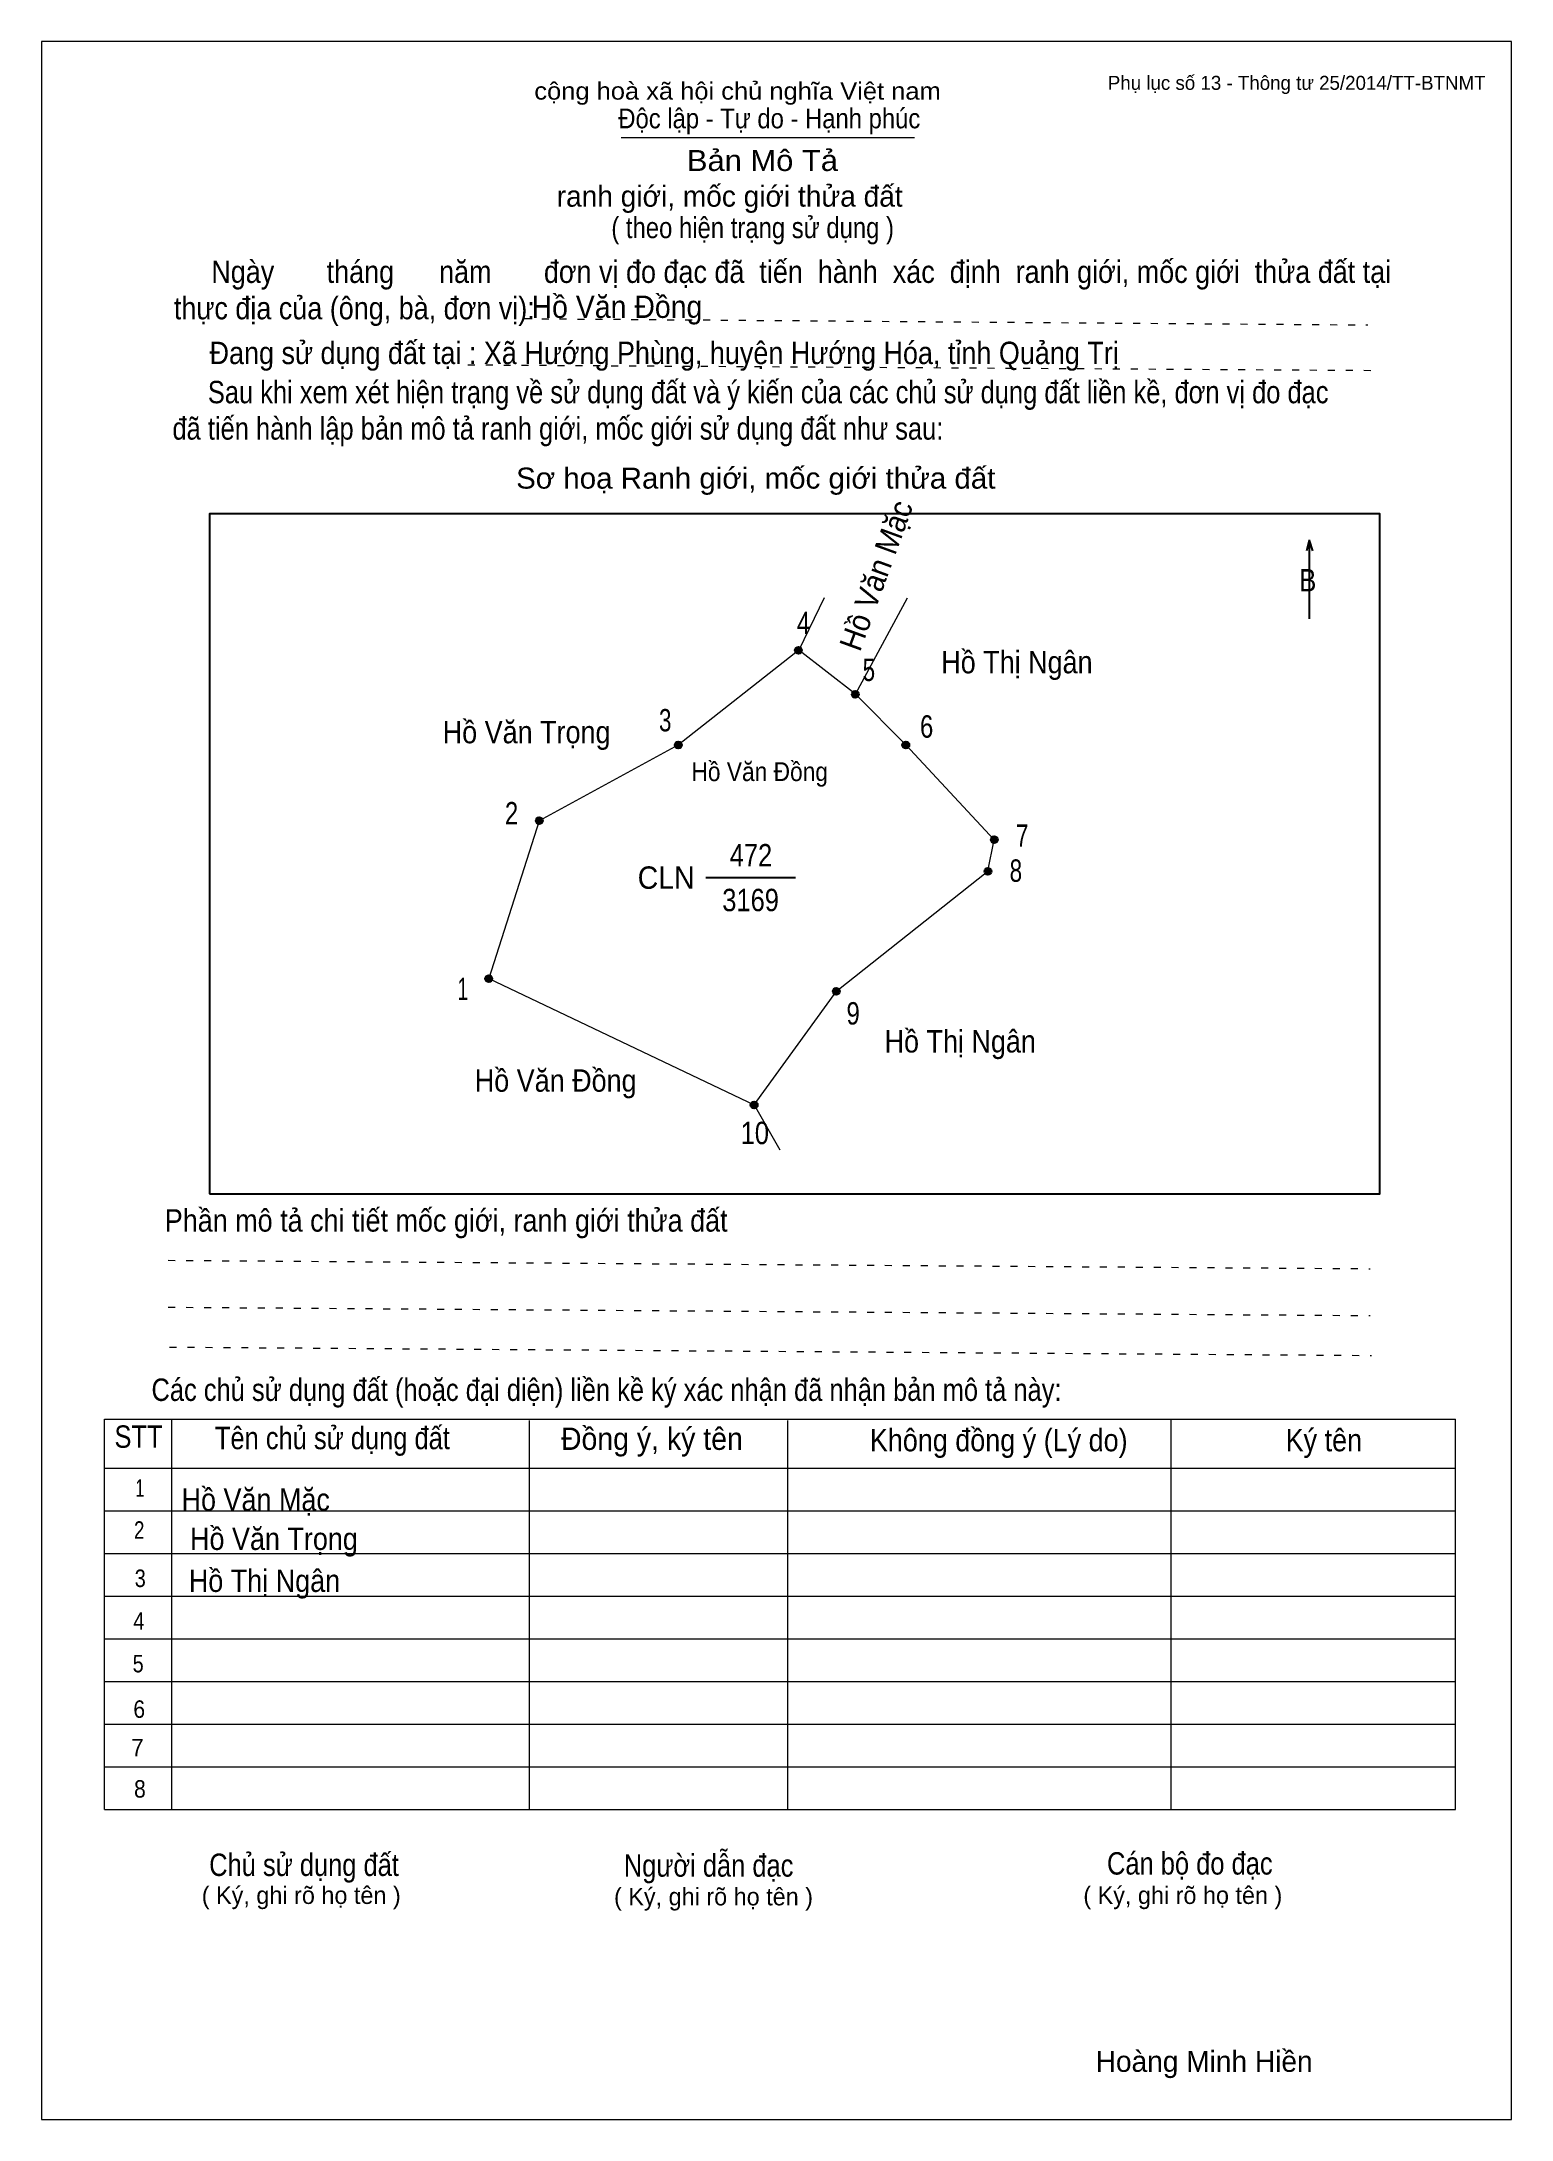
# Model space of a CAD drawing. Header units: centimetres. Extents: x 0 to 21, y 0 to 29.7.
import ezdxf
from ezdxf.enums import TextEntityAlignment as Align

# ---------------------------------------------------------------- set-up
doc = ezdxf.new("R2010")
doc.units = ezdxf.units.CM
doc.header["$LTSCALE"] = 0.13
doc.linetypes.add('DOTTED', pattern=[1.5, 0.3, -1.2])
for name, color, linetype, lineweight in [('1', 7, 'Continuous', 13), ('32', 7, 'Continuous', 25), ('33', 7, 'Continuous', 25), ('61', 7, 'Continuous', 13), ('62', 7, 'Continuous', 13)]:
    doc.layers.add(name, color=color, linetype=linetype, lineweight=lineweight)
for name, color, linetype in [('34', 7, 'Continuous'), ('45', 7, 'Continuous'), ('63', 7, 'Continuous')]:
    doc.layers.add(name, color=color, linetype=linetype)

msp = doc.modelspace()

# ---------------------------------------------------------------- hatches: boundary and pattern name
at = {"layer": '32'}
for points in [[(10.8625, 21, 1), (10.7625, 21, 1)], [(11.675, 20.3681, 1), (11.575, 20.3681, 1)], [(9.1472, 19.6458, 1), (9.0472, 19.6458, 1)], [(12.3972, 19.6458, 1), (12.2972, 19.6458, 1)], [(7.1611, 18.5625, 1), (7.0611, 18.5625, 1)], [(13.6611, 18.2917, 1), (13.5611, 18.2917, 1)], [(13.5708, 17.8403, 1), (13.4708, 17.8403, 1)], [(6.4389, 16.3056, 1), (6.3389, 16.3056, 1)], [(11.4042, 16.125, 1), (11.3042, 16.125, 1)], [(10.2306, 14.5, 1), (10.1306, 14.5, 1)]]:
    msp.add_hatch(color=256, dxfattribs=at).paths.add_polyline_path(points)

# ---------------------------------------------------------------- linework, layer by layer
at = {"layer": '1'}
msp.add_lwpolyline([(21, 0), (21, 29.7), (0, 29.7), (0, 0)], close=True, dxfattribs=at)
at = {"layer": '32'}
for centre in [(10.8125, 21), (11.625, 20.3681), (9.0972, 19.6458), (12.3472, 19.6458), (7.1111, 18.5625), (13.6111, 18.2917), (13.5208, 17.8403), (6.3889, 16.3056), (11.3542, 16.125), (10.1806, 14.5)]:
    msp.add_circle(centre, 0.05, dxfattribs=at)
at = {"layer": '33'}
msp.add_line((9.49, 17.75), (10.77, 17.75), dxfattribs=at)
at = {"layer": '61'}
for p, q in [((11.18, 21.75), (10.82, 21)), ((11.63, 20.37), (12.37, 21.75)), ((10.18, 14.5), (10.55, 13.86))]:
    msp.add_line(p, q, dxfattribs=at)
for points in [[(10.82, 21), (9.1, 19.65), (7.11, 18.56), (6.39, 16.31), (10.18, 14.5)], [(10.18, 14.5), (11.36, 16.13), (13.52, 17.84), (13.61, 18.29), (12.35, 19.65), (11.63, 20.37), (10.82, 21)]]:
    msp.add_lwpolyline(points, dxfattribs=at)
at = {"layer": '62'}
for p, q in [((8.28, 28.33), (12.47, 28.33)), ((0.9, 10.01), (20.2, 10.01)), ((0.9, 4.43), (0.9, 10.01)), ((1.86, 4.43), (1.86, 10.01)), ((6.97, 4.43), (6.97, 9.99)), ((10.66, 4.43), (10.66, 9.99)), ((16.14, 4.43), (16.14, 10.01)), ((20.2, 4.43), (20.2, 10.01)), ((0.9, 9.31), (20.2, 9.31)), ((0.9, 8.7), (20.2, 8.7)), ((0.9, 8.09), (20.2, 8.09)), ((0.9, 7.48), (20.2, 7.48)), ((0.9, 6.87), (20.2, 6.87)), ((0.9, 6.26), (20.2, 6.26)), ((0.9, 5.65), (20.2, 5.65)), ((0.9, 5.04), (20.2, 5.04)), ((0.9, 4.43), (20.2, 4.43))]:
    msp.add_line(p, q, dxfattribs=at)
at = {"layer": '62', "linetype": 'DOTTED'}
for p, q in [((6.89, 25.74), (18.95, 25.65)), ((6.09, 25.08), (19.04, 25)), ((1.81, 12.28), (18.98, 12.16)), ((1.81, 11.61), (18.98, 11.49)), ((1.83, 11.04), (19, 10.92))]:
    msp.add_line(p, q, dxfattribs=at)
at = {"layer": '62', "lineweight": 25}
for p, q in [((18.11, 22.58), (18.11, 21.45)), ((18.11, 22.57), (18.07, 22.42)), ((18.11, 22.57), (18.16, 22.42))]:
    msp.add_line(p, q, dxfattribs=at)
msp.add_lwpolyline([(2.4, 13.23), (19.12, 13.23), (19.12, 22.95), (2.4, 22.95)], close=True, dxfattribs=at)

# ---------------------------------------------------------------- texts
at = {"layer": '32'}
for s, width, p in [('4', 0.8, (10.885, 21.23)), ('5', 0.75, (11.82, 20.56)), ('3', 0.75, (8.91, 19.84)), ('6', 0.8, (12.645, 19.75)), ('2', 0.8, (6.715, 18.51)), ('7', 0.75, (14.01, 18.19)), ('8', 0.75, (13.92, 17.69)), ('1', 0.65, (6.02, 16)), ('9', 0.8, (11.595, 15.65)), ('10', 0.85, (10.19, 13.94))]:
    msp.add_text(s, height=0.32, dxfattribs=dict(at, width=width)).set_placement(p, align=Align.CENTER)
at = {"layer": '33', "width": 0.95}
msp.add_text('Hồ Văn Mặc', height=0.3199, rotation=70, dxfattribs=at).set_placement((12.0741, 22.0153), align=Align.CENTER)
at = {"layer": '33'}
for s, width, p in [('Hồ Thị Ngân', 0.9, (13.935, 20.67)), ('Hồ Văn Trọng', 0.9, (6.93, 19.67)), ('472', 0.85, (10.135, 17.91)), ('3169', 0.85, (10.13, 17.27)), ('Hồ Thị Ngân', 0.9, (13.125, 15.25)), ('Hồ Văn Đồng', 0.9, (7.345, 14.69)), ('Hồ Văn Trọng', 0.9, (3.32, 8.14)), ('Hồ Thị Ngân', 0.9, (3.185, 7.54))]:
    msp.add_text(s, height=0.32, dxfattribs=dict(at, width=width)).set_placement(p, align=Align.CENTER)
at = {"layer": '33', "width": 0.95}
msp.add_text('CLN', height=0.32, dxfattribs=at).set_placement((9.33, 17.59), align=Align.RIGHT)
at = {"layer": '34'}
for s, width, p in [('Hồ Văn Đồng', 0.95, (7, 25.75)), ('Hồ Văn Mặc', 0.9, (2, 8.7))]:
    msp.add_text(s, height=0.32, dxfattribs=dict(at, width=width)).set_placement(p)
at = {"layer": '45', "width": 0.9}
msp.add_text(' Hồ Văn Đồng', height=0.27, dxfattribs=at).set_placement((10.215, 19.13), align=Align.CENTER)
at = {"layer": '62'}
for s, height, width, p in [('cộng hoà xã hội chủ nghĩa Việt nam', 0.2474, 1.1, (7.04, 28.87)), ('Độc lập - Tự do - Hạnh phúc', 0.2828, 0.9, (8.24, 28.46)), ('Bản Mô Tả', 0.3, 1.1, (9.22, 27.85)), ('( theo hiện trạng sử dụng )', 0.3, 0.85, (8.14, 26.89)), ('     Ngày       tháng      năm       đơn vị đo đạc đã  tiến  hành  xác  định  ranh giới, mốc giới  thửa đất tại ', 0.32, 0.9, (1.89, 26.25)), ('thực địa của (ông, bà, đơn vị): ', 0.32, 0.9, (1.89, 25.73)), ('Đang sử dụng đất tại : Xã Hướng Phùng, huyện Hướng Hóa, tỉnh Quảng Trị', 0.32, 0.9, (2.4, 25.09)), ('     Sau khi xem xét hiện trạng về sử dụng đất và ý kiến của các chủ sử dụng đất liền kề, đơn vị đo đạc ', 0.32, 0.85, (1.87, 24.53)), ('đã tiến hành lập bản mô tả ranh giới, mốc giới sử dụng đất như sau:', 0.32, 0.85, (1.87, 24.01)), ('Sơ hoạ Ranh giới, mốc giới thửa đất', 0.3, 1.05, (6.78, 23.31)), ('B', 0.32, 0.85, (17.97, 21.84)), ('Phần mô tả chi tiết mốc giới, ranh giới thửa đất ', 0.32, 0.9, (1.76, 12.69)), ('Các chủ sử dụng đất (hoặc đại diện) liền kề ký xác nhận đã nhận bản mô tả này:', 0.32, 0.85, (1.57, 10.27))]:
    msp.add_text(s, height=height, dxfattribs=dict(at, width=width)).set_placement(p)
msp.add_text('ranh giới, mốc giới thửa đất', height=0.3, dxfattribs=at).set_placement((7.36, 27.34))
for s, height, width, p in [('STT', 0.32, 0.85, (1.385, 9.6)), ('Tên chủ sử dụng đất', 0.32, 0.85, (4.155, 9.58)), ('Đồng ý, ký tên', 0.32, 0.95, (8.72, 9.57)), ('Không đồng ý (Lý do)', 0.32, 0.9, (13.675, 9.55)), ('Ký tên', 0.32, 0.9, (18.32, 9.55)), ('1', 0.25, 0.7, (1.405, 8.9)), ('2', 0.25, 0.8, (1.395, 8.3)), ('3', 0.25, 0.85, (1.41, 7.61)), ('4', 0.25, 0.85, (1.39, 7)), ('5', 0.25, 0.85, (1.38, 6.39)), ('6', 0.25, 0.9, (1.395, 5.74)), ('7', 0.25, 0.95, (1.37, 5.19)), ('8', 0.25, 0.9, (1.405, 4.6)), ('Người dẫn đạc', 0.32, 0.85, (9.53, 3.47)), ('Chủ sử dụng đất', 0.32, 0.85, (3.75, 3.48)), ('Cán bộ đo đạc', 0.32, 0.85, (16.405, 3.5))]:
    msp.add_text(s, height=height, dxfattribs=dict(at, width=width)).set_placement(p, align=Align.CENTER)
for p in [(3.71, 3.08), (9.6, 3.06), (16.305, 3.08)]:
    msp.add_text('( Ký, ghi rõ họ tên )', height=0.25, dxfattribs=at).set_placement(p, align=Align.CENTER)
at = {"layer": '63'}
msp.add_text('Phụ lục số 13 - Thông tư 25/2014/TT-BTNMT', height=0.2, dxfattribs=at).set_placement((20.63, 29.01), align=Align.RIGHT)
msp.add_text('Hoàng Minh Hiền', height=0.3, dxfattribs=at).set_placement((16.61, 0.68), align=Align.CENTER)

doc.saveas('drawing.dxf')
